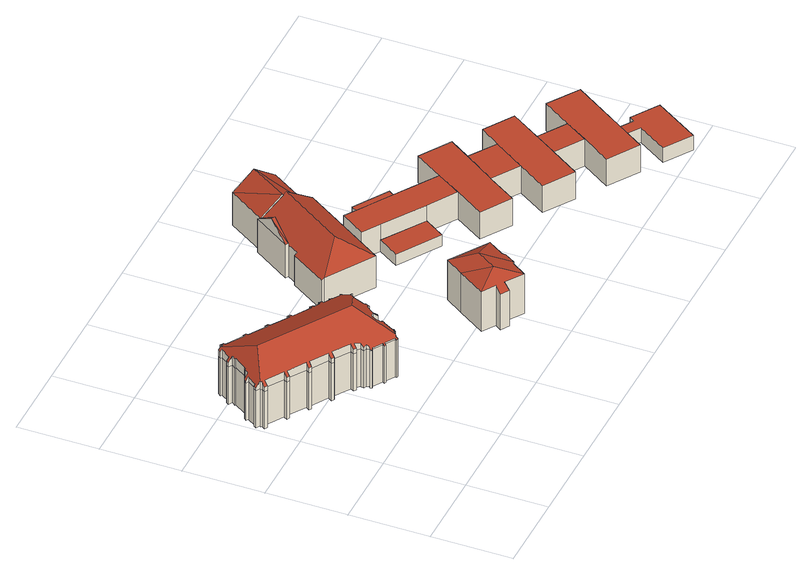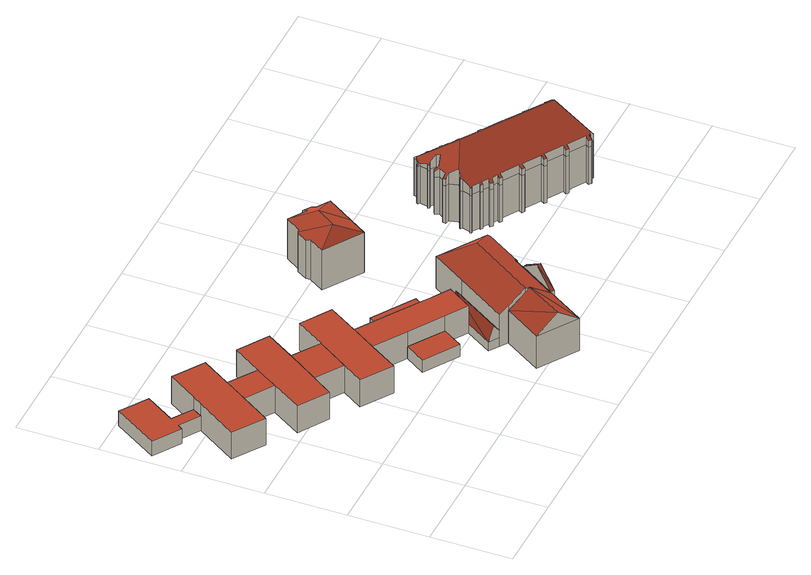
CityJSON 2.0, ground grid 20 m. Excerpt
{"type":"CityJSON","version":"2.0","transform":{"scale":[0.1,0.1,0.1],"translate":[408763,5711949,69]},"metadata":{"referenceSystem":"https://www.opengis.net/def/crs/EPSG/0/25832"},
"CityObjects":{
"building1":{"type":"Building","attributes":{"name":"Herz-Jesu-Kirche","Gemeindeschluessel":"05978036","Geometrietyp2DReferenz":"3000","function":"31001_3041","roofType":"5000","measuredHeight":17.86},"geometry":[{"type":"MultiSurface","lod":"2","boundaries":[[[0,1,2,3]],[[1,4,5,2]],[[4,6,7,5]],[[6,8,9,7]],[[8,10,11,9]],[[10,12,13,11]],[[12,14,15,13]],[[14,16,17,15]],[[16,18,19,17]],[[18,20,21,19]],[[20,22,23,21]],[[22,24,25,23]],[[24,26,27,25]],[[26,28,29,27]],[[28,30,31,29]],[[30,32,33,31]],[[32,34,35,33]],[[34,36,37,35]],[[36,38,39,37]],[[38,40,41,39]],[[40,42,43,41]],[[42,44,45,43]],[[44,46,47,45]],[[46,48,49,47]],[[48,50,51,49]],[[50,52,53,51]],[[52,54,55,53]],[[54,56,57,55]],[[56,58,59,57]],[[58,60,61,59]],[[60,62,63,61]],[[62,64,65,63]],[[64,66,67,65]],[[66,68,69,67]],[[68,70,71,69]],[[70,72,73,71]],[[72,74,75,73]],[[74,76,77,75]],[[76,78,79,77]],[[78,80,81,79]],[[80,82,83,81]],[[82,84,85,83]],[[84,86,87,85]],[[86,88,89,87]],[[88,90,91,89]],[[90,92,93,91]],[[92,94,95,93]],[[94,96,97,95]],[[96,98,99,97]],[[98,100,101,99]],[[100,102,103,101]],[[102,104,105,103]],[[104,106,107,105]],[[106,108,109,107]],[[108,110,111,109]],[[110,112,113,111]],[[112,114,115,113]],[[114,116,117,115]],[[116,118,119,117]],[[118,120,121,119]],[[120,122,123,121]],[[122,124,125,123]],[[124,126,127,125]],[[126,128,129,127]],[[128,130,131,129]],[[130,132,133,131]],[[132,134,135,133]],[[134,136,137,135]],[[136,138,139,137]],[[138,140,141,139]],[[140,142,143,141]],[[142,144,145,143]],[[144,146,147,145]],[[146,148,149,147]],[[148,150,151,149]],[[150,152,153,151]],[[152,154,155,153]],[[154,156,157,155]],[[156,158,159,157]],[[158,160,161,159]],[[160,162,163,161]],[[162,164,165,163]],[[164,166,167,165]],[[166,168,169,167]],[[168,170,171,169]],[[170,172,173,171]],[[172,174,175,173]],[[174,176,177,175]],[[176,178,179,177]],[[178,180,181,179]],[[180,182,183,181]],[[182,184,185,183]],[[184,186,187,185]],[[186,188,189,187]],[[188,190,191,189]],[[190,192,193,191]],[[192,194,195,193]],[[194,196,197,195]],[[196,198,199,197]],[[198,200,201,199]],[[200,202,203,201]],[[202,204,205,203]],[[204,206,207,205]],[[206,208,209,207]],[[208,210,211,209]],[[210,212,213,211]],[[212,214,215,213]],[[214,216,217,215]],[[216,218,219,217]],[[218,220,221,219]],[[220,222,223,221]],[[222,224,225,223]],[[224,0,3,225]],[[226,227,228,229,230,231,232,233,234,235,236,237,238,239,240,241,242,243,244,245,246,247]],[[248,249,250,251,252,253,254,255,256,257,258,259,260,261,262,263,264,265,266,267,268,269,270]],[[271,272,273,274,275,276,277,278,279,280,281,282,283,284,285,286,287,288,289,290,291,292,293,294,295,296,297,298,299,300,301,302,303,304,250,249,242,241,305,306,307,308]],[[309,310,311,312,313,314,315,316,317,318,319,320,321,322,323,324,325,326,327,328,329,330,331,332,333,156,154,334,335,148,336,337,243,242,249,248,338,339,340]],[[206,309,340,208]],[[208,340,339,210]],[[210,339,338,212]],[[212,338,248,214]],[[142,244,243,337,144]],[[144,337,336,146]],[[146,336,148]],[[148,335,150]],[[150,335,334,152]],[[152,334,154]],[[156,333,158]],[[158,333,332,160]],[[160,332,331,162]],[[162,331,330,164]],[[164,330,329,166]],[[166,329,328,168]],[[168,328,327,170]],[[170,327,326,172]],[[172,326,325,174]],[[174,325,324,176]],[[176,324,323,178]],[[178,323,322,180]],[[180,322,321,182]],[[182,321,320,184]],[[184,320,319,186]],[[186,319,318,188]],[[188,318,317,190]],[[190,317,316,192]],[[192,316,315,194]],[[194,315,314,196]],[[196,314,313,198]],[[198,313,312,200]],[[200,312,311,202]],[[202,311,310,204]],[[204,310,309,206]],[[96,271,308,98]],[[98,308,307,100]],[[100,307,306,102]],[[102,306,305,104]],[[104,305,241,240,106]],[[28,251,250,304,30]],[[30,304,303,32]],[[32,303,302,34]],[[34,302,301,36]],[[36,301,300,38]],[[38,300,299,40]],[[40,299,298,42]],[[42,298,297,44]],[[44,297,296,46]],[[46,296,295,48]],[[48,295,294,50]],[[50,294,293,52]],[[52,293,292,54]],[[54,292,291,56]],[[56,291,290,58]],[[62,288,287,64]],[[60,289,288,62]],[[64,287,286,66]],[[66,286,285,68]],[[68,285,284,70]],[[70,284,283,72]],[[72,283,282,74]],[[74,282,281,76]],[[76,281,280,78]],[[78,280,279,80]],[[80,279,278,82]],[[82,278,277,84]],[[84,277,276,86]],[[86,276,275,88]],[[88,275,274,90]],[[90,274,273,92]],[[92,273,272,94]],[[94,272,271,96]],[[216,270,269,218]],[[214,248,270,216]],[[218,269,268,220]],[[220,268,267,222]],[[222,267,266,224]],[[224,266,265,0]],[[0,265,264,1]],[[1,264,263,4]],[[4,263,262,6]],[[6,262,261,8]],[[8,261,260,10]],[[10,260,259,12]],[[12,259,258,14]],[[14,258,257,16]],[[16,257,256,18]],[[18,256,255,20]],[[20,255,254,22]],[[22,254,253,24]],[[24,253,252,26]],[[26,252,251,28]],[[136,247,246,138]],[[134,226,247,136]],[[138,246,245,140]],[[140,245,244,142]],[[106,240,239,108]],[[108,239,238,110]],[[110,238,237,112]],[[112,237,236,114]],[[114,236,235,116]],[[116,235,234,118]],[[118,234,233,120]],[[120,233,232,122]],[[122,232,231,124]],[[124,231,230,126]],[[126,230,229,128]],[[128,229,228,130]],[[130,228,227,132]],[[132,227,226,134]],[[58,290,289,60]],[[3,2,5,7,9,11,13,15,17,19,21,23,25,27,29,31,33,35,37,39,41,43,45,47,49,51,53,55,57,59,61,63,65,67,69,71,73,75,77,79,81,83,85,87,89,91,93,95,97,99,101,103,105,107,109,111,113,115,117,119,121,123,125,127,129,131,133,135,137,139,141,143,145,147,149,151,153,155,157,159,161,163,165,167,169,171,173,175,177,179,181,183,185,187,189,191,193,195,197,199,201,203,205,207,209,211,213,215,217,219,221,223,225]]],"semantics":{"surfaces":[{"type":"WallSurface"},{"type":"RoofSurface"},{"type":"GroundSurface"}],"values":[0,0,0,0,0,0,0,0,0,0,0,0,0,0,0,0,0,0,0,0,0,0,0,0,0,0,0,0,0,0,0,0,0,0,0,0,0,0,0,0,0,0,0,0,0,0,0,0,0,0,0,0,0,0,0,0,0,0,0,0,0,0,0,0,0,0,0,0,0,0,0,0,0,0,0,0,0,0,0,0,0,0,0,0,0,0,0,0,0,0,0,0,0,0,0,0,0,0,0,0,0,0,0,0,0,0,0,0,0,0,0,0,0,1,1,1,1,0,0,0,0,0,0,0,0,0,0,0,0,0,0,0,0,0,0,0,0,0,0,0,0,0,0,0,0,0,0,0,0,0,0,0,0,0,0,0,0,0,0,0,0,0,0,0,0,0,0,0,0,0,0,0,0,0,0,0,0,0,0,0,0,0,0,0,0,0,0,0,0,0,0,0,0,0,0,0,0,0,0,0,0,0,0,0,0,0,0,0,0,0,0,0,0,0,0,0,0,0,0,0,0,0,0,0,0,0,0,0,0,2]}}]},
"building2":{"type":"Building","attributes":{"Gemeindeschluessel":"05978036","Geometrietyp2DReferenz":"3000","function":"31001_1000","roofType":"3200","measuredHeight":13.4},"geometry":[{"type":"MultiSurface","lod":"2","boundaries":[[[341,342,343,344]],[[342,345,346,343]],[[345,347,348,346]],[[347,349,350,348]],[[349,351,352,350]],[[351,353,354,352]],[[353,355,356,354]],[[355,357,358,356]],[[357,359,360,358]],[[359,361,362,360]],[[361,363,364,362]],[[363,365,366,364]],[[365,367,368,366]],[[367,341,344,368]],[[363,361,359,357,355,353,369]],[[341,367,370]],[[349,347,345,342,341,370]],[[353,351,349,370,369]],[[367,365,369,370]],[[365,363,369]],[[344,343,346,348,350,352,354,356,358,360,362,364,366,368]]],"semantics":{"surfaces":[{"type":"WallSurface"},{"type":"RoofSurface"},{"type":"GroundSurface"}],"values":[0,0,0,0,0,0,0,0,0,0,0,0,0,0,1,1,1,1,1,1,2]}}]},
"building3":{"type":"Building","attributes":{"name":"Schule am Friedrichsborn","Gemeindeschluessel":"05978036","Geometrietyp2DReferenz":"3000","function":"31001_3021"},"children":["building3-1","building3-2","building3-3","building3-4","building3-5","building3-6","building3-7","building3-8","building3-9","building3-10","building3-11","building3-12","building3-13"]},
"building3-1":{"type":"BuildingPart","attributes":{"roofType":"1000","measuredHeight":4.09},"parents":["building3"],"geometry":[{"type":"MultiSurface","lod":"2","boundaries":[[[371,372,373,374]],[[375,376,377,378]],[[376,379,380,377]],[[379,381,382,380]],[[381,383,384,382]],[[383,385,386,384]],[[385,371,374,386]],[[385,383,381,379,376,375,372,371]],[[374,373,378,377,380,382,384,386]],[[378,373,372,375]]],"semantics":{"surfaces":[{"type":"WallSurface"},{"type":"RoofSurface"},{"type":"GroundSurface"},{"type":"ClosureSurface"}],"values":[0,0,0,0,0,0,0,1,2,3]}}]},
"building3-2":{"type":"BuildingPart","attributes":{"roofType":"3100","measuredHeight":13.29},"parents":["building3"],"geometry":[{"type":"MultiSurface","lod":"2","boundaries":[[[387,388,389,390]],[[391,392,393,394,395]],[[392,387,390,393]],[[396,397,392]],[[392,391,396]],[[388,387,397]],[[397,396,398,399,388]],[[392,397,387]],[[390,389,400,394,393]],[[395,401,391]],[[394,400,402,401,395]],[[400,389,388,402]],[[396,391,401,398]],[[398,401,402,399]],[[399,402,388]]],"semantics":{"surfaces":[{"type":"WallSurface"},{"type":"RoofSurface"},{"type":"GroundSurface"},{"type":"ClosureSurface"}],"values":[0,0,0,1,1,1,1,0,2,0,3,3,0,3,3]}}]},
"building3-3":{"type":"BuildingPart","attributes":{"roofType":"5000","measuredHeight":13.55},"parents":["building3"],"geometry":[{"type":"MultiSurface","lod":"2","boundaries":[[[403,404,405,406]],[[407,395,394,408]],[[409,410,411,412,413,389,388]],[[414,415,416,417,418,419]],[[415,420,421,416]],[[420,422,423,421]],[[422,424,425,423]],[[424,403,406,425]],[[420,415,426]],[[415,414,410,409,427,426]],[[427,398,401,395,407,404,403,424,422,420,426]],[[406,405,408,394,400,389,413,417,416,421,423,425]],[[408,405,404,407]],[[399,398,427]],[[400,394,395,401,402]],[[402,401,398,399]],[[409,388,399,427]],[[400,402,388,389]],[[388,402,399]],[[414,419,411,410]],[[418,417,413,412]],[[418,412,411,419]]],"semantics":{"surfaces":[{"type":"WallSurface"},{"type":"RoofSurface"},{"type":"GroundSurface"},{"type":"ClosureSurface"}],"values":[0,0,0,0,0,0,0,0,1,1,1,2,3,0,3,3,0,3,3,0,3,3]}}]},
"building3-4":{"type":"BuildingPart","attributes":{"roofType":"1000","measuredHeight":7.59},"parents":["building3"],"geometry":[{"type":"MultiSurface","lod":"2","boundaries":[[[428,429,430,431]],[[429,432,433,430]],[[432,434,435,433]],[[436,437,438,439]],[[437,440,441,438]],[[440,442,443,441]],[[440,437,436,434,432,429,428,442]],[[431,430,433,435,439,438,441,443]],[[428,431,443,442]],[[434,436,439,435]]],"semantics":{"surfaces":[{"type":"WallSurface"},{"type":"RoofSurface"},{"type":"GroundSurface"},{"type":"ClosureSurface"}],"values":[0,0,0,0,0,0,1,2,3,3]}}]},
"building3-5":{"type":"BuildingPart","attributes":{"roofType":"1000","measuredHeight":3.32},"parents":["building3"],"geometry":[{"type":"MultiSurface","lod":"2","boundaries":[[[444,445,446,447]],[[445,448,449,446]],[[448,450,451,449]],[[450,448,445,444]],[[447,446,449,451]],[[447,451,450,444]]],"semantics":{"surfaces":[{"type":"WallSurface"},{"type":"RoofSurface"},{"type":"GroundSurface"},{"type":"ClosureSurface"}],"values":[0,0,0,1,2,3]}}]},
"building3-6":{"type":"BuildingPart","attributes":{"roofType":"3100","measuredHeight":6.46},"parents":["building3"],"geometry":[{"type":"MultiSurface","lod":"2","boundaries":[[[412,452,453,413]],[[452,454,455,453]],[[456,418,417,457]],[[419,458,411]],[[458,419,459]],[[459,452,458]],[[452,459,456,454]],[[456,459,419,418]],[[412,411,458,452]],[[413,453,455,457,417]],[[457,455,454,456]],[[413,417,418,412]],[[418,419,411,412]]],"semantics":{"surfaces":[{"type":"WallSurface"},{"type":"RoofSurface"},{"type":"GroundSurface"},{"type":"ClosureSurface"}],"values":[0,0,0,1,1,1,1,0,0,2,3,3,3]}}]},
"building3-7":{"type":"BuildingPart","attributes":{"roofType":"1000","measuredHeight":7.6},"parents":["building3"],"geometry":[{"type":"MultiSurface","lod":"2","boundaries":[[[460,461,462,463]],[[461,464,465,462]],[[464,466,375,378,465]],[[467,468,469,373,372]],[[468,470,471,469]],[[470,472,473,471]],[[472,470,468,467,466,464,461,460]],[[463,462,465,378,373,469,471,473]],[[372,375,466,467]],[[372,373,378,375]],[[463,473,472,460]]],"semantics":{"surfaces":[{"type":"WallSurface"},{"type":"RoofSurface"},{"type":"GroundSurface"},{"type":"ClosureSurface"}],"values":[0,0,0,0,0,0,1,2,0,3,3]}}]},
"building3-8":{"type":"BuildingPart","attributes":{"roofType":"1000","measuredHeight":7.59},"parents":["building3"],"geometry":[{"type":"MultiSurface","lod":"2","boundaries":[[[474,428,431,475]],[[442,476,477,443]],[[442,428,474,476]],[[477,475,431,443]],[[475,477,476,474]],[[443,431,428,442]]],"semantics":{"surfaces":[{"type":"WallSurface"},{"type":"RoofSurface"},{"type":"GroundSurface"},{"type":"ClosureSurface"}],"values":[0,0,1,2,3,3]}}]},
"building3-9":{"type":"BuildingPart","attributes":{"roofType":"1000","measuredHeight":3.2},"parents":["building3"],"geometry":[{"type":"MultiSurface","lod":"2","boundaries":[[[478,479,480,481]],[[482,483,484,485]],[[483,478,481,484]],[[483,482,479,478]],[[481,480,485,484]],[[485,480,479,482]]],"semantics":{"surfaces":[{"type":"WallSurface"},{"type":"RoofSurface"},{"type":"GroundSurface"},{"type":"ClosureSurface"}],"values":[0,0,0,1,2,3]}}]},
"building3-10":{"type":"BuildingPart","attributes":{"roofType":"1000","measuredHeight":7.62},"parents":["building3"],"geometry":[{"type":"MultiSurface","lod":"2","boundaries":[[[436,439,473,472]],[[460,463,435,434]],[[460,434,436,472]],[[473,439,435,463]],[[434,435,439,436]],[[472,473,463,460]]],"semantics":{"surfaces":[{"type":"WallSurface"},{"type":"RoofSurface"},{"type":"GroundSurface"},{"type":"ClosureSurface"}],"values":[0,0,1,2,3,3]}}]},
"building3-11":{"type":"BuildingPart","attributes":{"roofType":"3100","measuredHeight":13.21},"parents":["building3"],"geometry":[{"type":"MultiSurface","lod":"2","boundaries":[[[486,487,488,405,404]],[[487,489,490,488]],[[489,491,407,408,490]],[[489,487,492]],[[486,491,493]],[[492,486,493]],[[486,492,487]],[[489,493,491]],[[493,489,492]],[[405,488,490,408]],[[404,407,491,486]],[[404,405,408,407]]],"semantics":{"surfaces":[{"type":"WallSurface"},{"type":"RoofSurface"},{"type":"GroundSurface"},{"type":"ClosureSurface"}],"values":[0,0,0,0,0,1,1,1,1,2,0,3]}}]},
"building3-12":{"type":"BuildingPart","attributes":{"roofType":"1000","measuredHeight":7.59},"parents":["building3"],"geometry":[{"type":"MultiSurface","lod":"2","boundaries":[[[494,495,496,497]],[[495,498,499,496]],[[498,474,475,499]],[[500,501,477,476]],[[500,502,503,501]],[[502,504,505,503]],[[504,506,507,505]],[[504,502,500,476,474,498,495,494,506]],[[507,497,496,499,475,477,501,503,505]],[[506,494,497,507]],[[476,477,475,474]]],"semantics":{"surfaces":[{"type":"WallSurface"},{"type":"RoofSurface"},{"type":"GroundSurface"},{"type":"ClosureSurface"}],"values":[0,0,0,0,0,0,0,1,2,3,3]}}]},
"building3-13":{"type":"BuildingPart","attributes":{"roofType":"1000","measuredHeight":7.59},"parents":["building3"],"geometry":[{"type":"MultiSurface","lod":"2","boundaries":[[[508,509,447,455,454]],[[509,444,447]],[[510,451,450]],[[510,494,497,451]],[[506,511,482,485,507]],[[512,513,456,457,480,479]],[[513,512,511,506,494,510,509,508]],[[455,447,451,497,507,485,480,457]],[[450,444,509,510]],[[450,451,447,444]],[[506,507,497,494]],[[479,482,511,512]],[[479,480,485,482]],[[454,456,513,508]],[[454,455,457,456]]],"semantics":{"surfaces":[{"type":"WallSurface"},{"type":"RoofSurface"},{"type":"GroundSurface"},{"type":"ClosureSurface"}],"values":[0,0,0,0,0,0,1,2,0,3,3,0,3,0,3]}}]}
},
"vertices":[
[18,539,113],[23,545,113],[23,545,8],[18,539,8],[31,540,113],[31,540,8],[37,549,113],[37,549,8],[38,548,113],[38,548,8],[41,552,113],[41,552,8],[59,581,113],[59,581,8],[58,582,113],[58,582,8],[65,592,113],[65,592,8],[56,597,113],[56,597,8],[60,604,113],[60,604,8],[65,600,113],[65,600,8],[80,623,113],[80,623,8],[77,625,113],[77,625,8],[82,632,113],[82,632,8],[90,626,113],[90,626,8],[92,629,113],[92,629,8],[95,627,113],[95,627,8],[100,636,113],[100,636,8],[107,631,113],[107,631,8],[101,623,113],[101,623,8],[145,595,113],[145,595,8],[151,603,113],[151,603,8],[158,599,113],[158,599,8],[152,590,113],[152,590,8],[196,562,113],[196,562,8],[202,571,113],[202,571,8],[208,567,113],[208,567,8],[203,558,113],[203,558,8],[247,530,113],[247,530,8],[252,539,113],[252,539,8],[259,535,113],[259,535,8],[253,526,113],[253,526,8],[297,498,113],[297,498,8],[303,507,113],[303,507,8],[309,502,113],[309,502,8],[304,495,113],[304,495,8],[319,489,113],[319,489,8],[327,495,113],[327,495,8],[332,489,113],[332,489,8],[325,483,113],[325,483,8],[341,473,113],[341,473,8],[344,477,113],[344,477,8],[349,474,113],[349,474,8],[346,470,113],[346,470,8],[363,459,113],[363,459,8],[368,461,113],[368,461,8],[369,457,113],[369,457,8],[365,454,113],[365,454,8],[360,435,113],[360,435,8],[364,432,113],[364,432,8],[362,428,113],[362,428,8],[357,430,113],[357,430,8],[343,419,113],[343,419,8],[349,396,113],[349,396,8],[359,394,113],[359,394,8],[358,386,113],[358,386,8],[348,388,113],[348,388,8],[334,368,113],[334,368,8],[340,359,113],[340,359,8],[334,355,113],[334,355,8],[328,364,113],[328,364,8],[305,358,113],[305,358,8],[303,347,113],[303,347,8],[317,338,113],[317,338,8],[322,340,113],[322,340,8],[324,335,113],[324,335,8],[319,333,113],[319,333,8],[315,313,113],[315,313,8],[320,310,113],[320,310,8],[317,305,113],[317,305,8],[312,308,113],[312,308,8],[295,295,113],[295,295,8],[295,290,113],[295,290,8],[290,290,113],[290,290,8],[290,295,113],[290,295,8],[267,310,113],[267,310,8],[264,306,113],[264,306,8],[260,308,113],[260,308,8],[263,313,113],[263,313,8],[240,328,113],[240,328,8],[235,326,113],[235,326,8],[233,331,113],[233,331,8],[238,334,113],[238,334,8],[235,341,113],[235,341,8],[228,343,113],[228,343,8],[230,353,113],[230,353,8],[219,364,113],[219,364,8],[214,356,113],[214,356,8],[208,360,113],[208,360,8],[213,369,113],[213,369,8],[170,397,113],[170,397,8],[164,388,113],[164,388,8],[157,392,113],[157,392,8],[163,401,113],[163,401,8],[119,429,113],[119,429,8],[113,421,113],[113,421,8],[107,425,113],[107,425,8],[113,433,113],[113,433,8],[69,462,113],[69,462,8],[63,453,113],[63,453,8],[57,457,113],[57,457,8],[62,466,113],[62,466,8],[18,494,113],[18,494,8],[13,485,113],[13,485,8],[6,489,113],[6,489,8],[12,498,113],[12,498,8],[9,500,113],[9,500,8],[11,502,113],[11,502,8],[2,508,113],[2,508,8],[6,515,113],[6,515,8],[9,513,113],[9,513,8],[24,535,113],[24,535,8],[319,333,128],[324,335,126],[322,340,130],[317,338,132],[303,347,146],[305,358,151],[328,364,139],[334,355,130],[340,359,129],[334,368,137],[348,388,139],[358,386,131],[359,394,134],[349,396,142],[343,419,158],[345,420,158],[280,395,187],[299,298,123],[312,308,120],[317,305,115],[320,310,116],[315,313,120],[9,500,135],[67,532,187],[85,629,139],[82,632,133],[77,625,132],[80,623,137],[65,600,135],[60,604,125],[56,597,125],[65,592,140],[58,582,139],[59,581,141],[41,552,138],[38,548,137],[37,549,135],[31,540,134],[23,545,119],[18,539,118],[24,535,128],[9,513,125],[6,515,120],[2,508,119],[11,502,135],[365,454,137],[369,457,135],[368,461,134],[363,459,136],[346,470,136],[349,474,133],[344,477,133],[341,473,136],[325,483,136],[332,489,131],[327,495,130],[319,489,135],[304,495,137],[309,502,132],[303,507,132],[297,498,137],[253,526,137],[259,535,132],[252,539,132],[247,530,137],[203,558,137],[208,567,132],[202,571,132],[196,562,138],[152,590,138],[158,599,132],[151,603,132],[145,595,138],[101,623,138],[107,631,132],[100,636,132],[95,627,138],[92,629,138],[90,626,139],[357,430,150],[362,428,150],[364,432,147],[360,435,147],[18,494,135],[62,466,135],[57,457,126],[63,453,126],[69,462,135],[113,433,135],[107,425,126],[113,421,126],[119,429,135],[163,401,135],[157,392,126],[164,388,126],[170,397,135],[213,369,135],[208,360,126],[214,356,126],[219,364,134],[230,353,131],[228,343,123],[235,341,125],[238,334,121],[233,331,117],[235,326,114],[240,328,117],[263,313,117],[267,310,117],[290,295,117],[295,290,116],[295,295,120],[12,498,135],[6,489,126],[13,485,126],
[686,234,120],[661,196,120],[661,196,8],[686,234,8],[663,186,117],[663,186,8],[646,160,117],[646,160,8],[644,159,118],[644,159,8],[637,157,120],[637,157,8],[612,120,120],[612,120,8],[568,149,120],[568,149,8],[558,133,108],[558,133,8],[538,146,108],[538,146,8],[549,161,120],[549,161,8],[516,182,120],[516,182,8],[561,251,120],[561,251,8],[591,296,120],[591,296,8],[584,182,142],[616,231,142],
[1283,124,44],[1233,157,44],[1233,157,3],[1283,124,3],[1249,182,44],[1299,149,44],[1299,149,3],[1249,182,3],[1308,162,44],[1308,162,3],[1375,118,44],[1375,118,3],[1304,7,44],[1304,7,3],[1236,51,44],[1236,51,3],
[752,780,94],[692,687,94],[692,687,3],[752,780,3],[596,750,94],[656,843,94],[656,843,3],[596,750,3],[596,750,92],[644,718,136],[704,812,136],[647,716,133],[654,712,127],[654,712,3],[599,748,94],[654,712,94],
[517,628,92],[535,656,92],[535,656,3],[517,628,3],[595,749,92],[595,749,3],[692,687,108],[712,674,92],[712,674,49],[712,674,28],[712,674,3],[630,547,92],[575,462,92],[575,462,3],[630,547,3],[630,547,28],[630,547,49],[458,537,92],[458,537,3],[453,541,87],[453,541,3],[512,632,87],[512,632,3],[549,550,139],[654,712,139],
[1065,378,79],[1099,429,79],[1099,429,3],[1065,378,3],[1172,382,79],[1172,382,3],[1124,308,79],[1124,308,3],[1087,251,79],[1040,179,79],[1040,179,3],[1087,251,3],[966,227,79],[966,227,3],[1012,298,79],[1012,298,3],
[747,558,37],[779,607,37],[779,607,3],[747,558,3],[864,553,37],[864,553,3],[832,503,37],[832,503,3],
[737,658,28],[737,658,3],[694,592,28],[694,592,3],[654,531,28],[654,531,3],[724,666,68],[642,539,68],
[1193,263,79],[1240,335,79],[1240,335,3],[1193,263,3],[1316,285,79],[1316,285,3],[1249,182,79],[1233,157,79],[1185,84,79],[1185,84,3],[1109,133,79],[1109,133,3],[1156,206,79],[1156,206,3],
[998,422,79],[998,422,3],[945,342,79],[945,342,3],
[664,452,35],[697,504,35],[697,504,3],[664,452,3],[801,436,35],[768,385,35],[768,385,3],[801,436,3],
[535,656,96],[527,661,96],[527,661,3],[588,754,96],[588,754,3],[595,749,96],[557,707,135],[565,702,135],
[911,452,79],[956,523,79],[956,523,3],[911,452,3],[1032,474,79],[1032,474,3],[944,342,79],[944,342,3],[898,270,79],[898,270,3],[824,318,79],[824,318,3],[871,391,79],[871,391,3],
[694,592,79],[747,558,79],[832,503,79],[801,436,79],[697,504,79],[654,531,79]
]}
